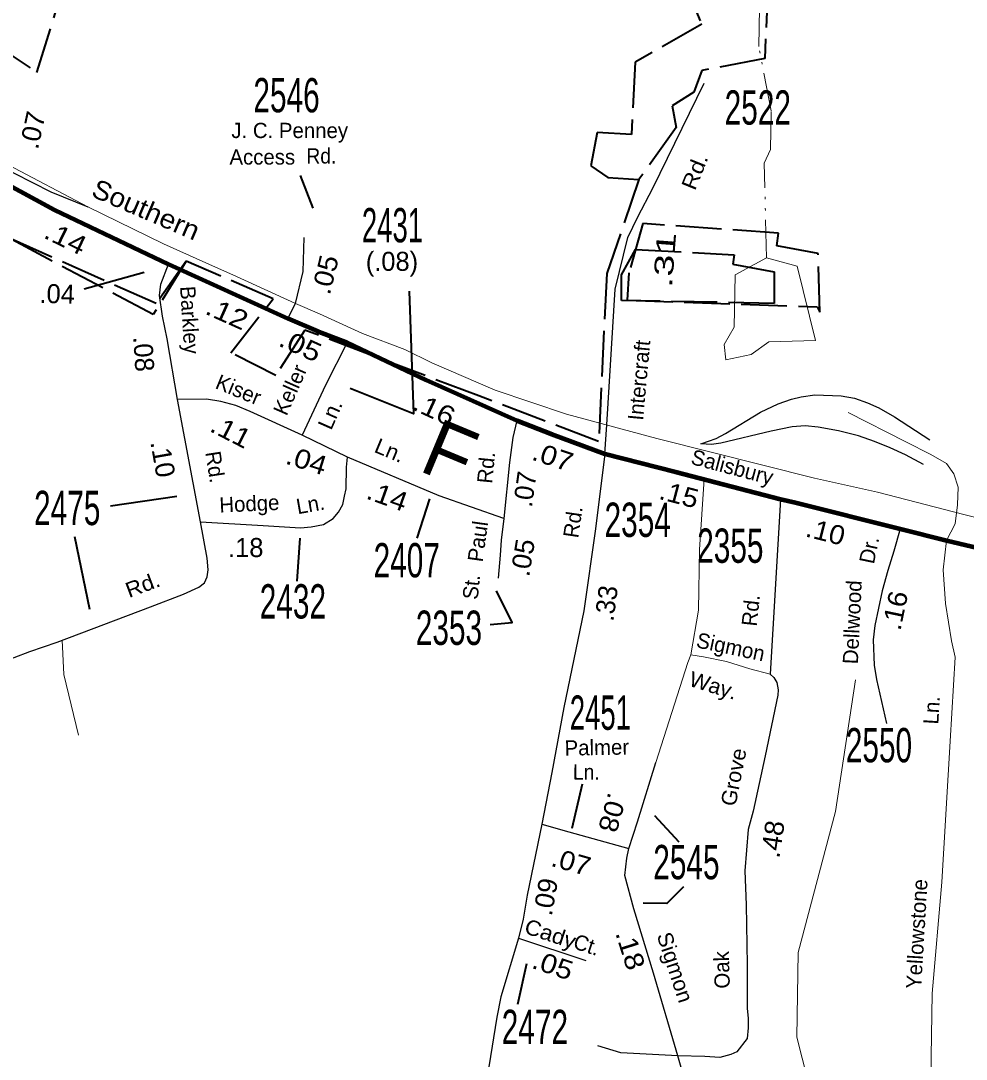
# Model space of a CAD drawing. Extents: x 418482 to 457047, y 194660 to 258388.
# Drawn here: x 442710 to 443951, y 223910 to 225272 of the extents above; entities that cross this region are included whole.
import ezdxf
from ezdxf.enums import TextEntityAlignment as Align

# ---------------------------------------------------------------- set-up
doc = ezdxf.new("R2010")
doc.units = 0
doc.header["$LTSCALE"] = 10
doc.linetypes.add('DASH_DOUBLE_DOT', pattern=[9.2, 5, -1.2, 0.3, -1.2, 0.3, -1.2])
doc.linetypes.add('LONG_DASHED', pattern=[7.5, 6, -1.5])
for name, color, linetype, lineweight in [('10', 7, 'Continuous', 40), ('11', 7, 'Continuous', 40), ('17', 7, 'Continuous', 25), ('22', 7, 'Continuous', 25), ('28', 7, 'Continuous', 120), ('32', 7, 'Continuous', 25), ('35', 7, 'Continuous', 13), ('44', 7, 'Continuous', 13), ('48', 7, 'LONG_DASHED', 40), ('49', 7, 'LONG_DASHED', 40), ('59', 7, 'DASH_DOUBLE_DOT', 13), ('60', 7, 'Continuous', 40), ('8', 7, 'Continuous', 25)]:
    doc.layers.add(name, color=color, linetype=linetype, lineweight=lineweight)
doc.layers.add('14', color=7, linetype='Continuous')
doc.layers.add('6', color=7, linetype='Continuous')

msp = doc.modelspace()

# ---------------------------------------------------------------- linework, layer by layer
at = {"layer": '11'}
for p, q in [((443076.93, 225069.57), (443093.54, 225026.65)), ((442793.24, 224920.71), (442872.12, 224942.86)), ((442827.84, 224636.13), (442915.02, 224648.59)), ((443230.54, 224593.9), (443247.15, 224645.13)), ((442780.79, 224595.97), (442800.16, 224500.42)), ((443072.78, 224537.12), (443076.93, 224593.9)), ((443447.06, 224271.11), (443433.52, 224212.83)), ((443574.29, 224194.88), (443542.46, 224229.35)), ((443362.45, 223982.22), (443374.36, 224035.82))]:
    msp.add_line(p, q, dxfattribs=at)
for points in [[(443219.98, 224917.59), (443225.52, 224756.96), (443142.49, 224790.19)], [(443326.03, 224480.34), (443355.09, 224483.11), (443334.33, 224524.66)], [(443579.73, 224136.29), (443557.95, 224114.49), (443526.8, 224115.09)]]:
    msp.add_lwpolyline(points, dxfattribs=at)
at = {"layer": '28'}
for points in [[(442684.58, 225062.31), (442754.45, 225024.41), (442903.87, 224953.05), (443060.63, 224881.72)], [(443060.63, 224881.72), (443099.45, 224865.43), (443138.56, 224850.27)], [(443138.56, 224850.27), (443241.7, 224801.47), (443361.26, 224747.94)], [(443361.26, 224747.94), (443407.22, 224729.98), (443476.53, 224704.46)], [(443476.53, 224704.46), (443569.62, 224680.66), (443707.24, 224644.7)], [(443707.24, 224644.7), (443726.24, 224640.61), (443864.26, 224605.81)], [(443864.26, 224605.81), (443925.07, 224590.8), (443958.42, 224582.56), (444277.14, 224504.52), (444417.05, 224472.02), (444455.5, 224459.37), (444491.91, 224445.52)]]:
    msp.add_lwpolyline(points, dxfattribs=at)
at = {"layer": '32'}
for p, q in [((443060.63, 224881.72), (443070.61, 224901.46)), ((442945.81, 224615.06), (442915.92, 224775.8)), ((443476.53, 224704.46), (443479.36, 224742.33)), ((443363.43, 224068.8), (443451.81, 224039.6)), ((443599.26, 223819.99), (443572.33, 223914.79))]:
    msp.add_line(p, q, dxfattribs=at)
for points in [[(443479.36, 224742.33), (443490.16, 224920.5), (443507.03, 224988), (443520, 225015.26), (443539.45, 225052.9), (443606.9, 225190.49)], [(443070.61, 224901.46), (443080.89, 224943.53), (443081.88, 224988.07)], [(442915.92, 224775.8), (442902.11, 224855.15), (442896.19, 224884.97), (442892.2, 224912.04), (442894.04, 224926.81), (442903.87, 224953.05)], [(443138.56, 224850.27), (443109.89, 224794.55), (443079.42, 224728.76)], [(443079.42, 224728.76), (443011.38, 224760.09), (442992.18, 224767.61), (442972.66, 224773.11), (442953.87, 224776.04), (442915.92, 224775.8)], [(443361.26, 224747.94), (443356.05, 224725.9), (443351.56, 224693.15), (443344.12, 224619.61)], [(443344.12, 224619.61), (443259.21, 224649.18), (443138.74, 224699.78), (443079.42, 224728.76)], [(442945.81, 224615.06), (443028.23, 224610.33), (443077.19, 224607.46), (443091.09, 224608.36), (443107.65, 224611.82), (443120.23, 224619.57), (443127.08, 224627.86), (443132.85, 224637.99), (443135.02, 224648.6), (443137.02, 224658.38), (443137.44, 224686.78), (443138.74, 224699.78)], [(443476.53, 224704.46), (443464.23, 224605.94), (443449.26, 224498.46), (443422.85, 224371.59), (443407.11, 224286.47), (443394.18, 224218.4)], [(443707.24, 224644.7), (443693.46, 224415.28), (443698.42, 224410.79), (443702.29, 224404.45), (443704.05, 224394.94), (443703.59, 224387.64), (443687.15, 224308.24), (443671.36, 224235.61), (443664.92, 224211.66), (443660.31, 224157.29), (443662.28, 224112.78), (443663.59, 224033.89), (443663.59, 223976.63), (443664.9, 223963.91), (443664.9, 223951.18), (443663.59, 223937.18), (443649.82, 223920.01), (443641.94, 223916.19), (443627.51, 223912.37), (443607.84, 223913.64), (443572.33, 223914.79)], [(442659.99, 224421.62), (442722.14, 224445.18), (442757.92, 224457.43), (442880.33, 224503.6), (442923.77, 224520.15), (442943.95, 224529.58), (442951.17, 224535.33), (442954.71, 224543.03), (442956.05, 224552.01), (442954.71, 224567.26), (442945.81, 224615.06)], [(443344.12, 224619.61), (443340.81, 224591.29), (443339.16, 224571.5), (443336.77, 224541.24)], [(443864.26, 224605.81), (443855.84, 224576.72), (443848.01, 224551.26), (443840.7, 224524.63), (443831.18, 224479.08), (443828.97, 224460.22), (443830.08, 224427.32), (443833.29, 224408.35), (443846.46, 224350.67)], [(443508.31, 224186.79), (443519.44, 224221.79), (443543.47, 224299.34)], [(443394.18, 224218.4), (443374.88, 224125.23), (443369.35, 224093.9), (443363.43, 224068.8)], [(443394.18, 224218.4), (443429.46, 224208.64), (443508.31, 224186.79)], [(443572.33, 223914.79), (443540.58, 224023.23), (443514.83, 224107.54), (443502.86, 224151.03), (443505.63, 224173.88), (443508.31, 224186.79)], [(443363.43, 224068.8), (443340.09, 223991.95), (443334.81, 223965.52), (443324.24, 223900.33), (443318.71, 223805.87), (443318.71, 223779.15), (443315.03, 223735.85), (443311.52, 223679.63), (443302.72, 223500.61), (443303.98, 223443.03), (443303.98, 223417.23), (443305.82, 223391.43), (443310.16, 223289.66), (443317.84, 223186.43), (443314.11, 223062.08), (443293.54, 222747.95)], [(443572.33, 223914.79), (443497.66, 223918.67), (443467.49, 223927.58)]]:
    msp.add_lwpolyline(points, dxfattribs=at)
at = {"layer": '35'}
for points in [[(443795.91, 224758.4), (443871.6, 224720.16), (443904.72, 224703.33), (443925.22, 224691.86), (443934.68, 224678.09), (443940.2, 224660.5), (443939.41, 224637.55), (443936.25, 224612.31), (443925.07, 224590.8)], [(443589.65, 224440.71), (443599.46, 224499.32), (443601.05, 224578.97), (443606.91, 224670.92)], [(443925.07, 224590.8), (443920.48, 224552.27), (443923.64, 224507.91), (443931.52, 224458.95), (443936.25, 224437.54), (443929.95, 224327.4), (443918.91, 224142.3), (443906.29, 223996.21), (443904.72, 223886.06)], [(442764.64, 224459.97), (442766.64, 224414.73), (442785.98, 224335.27)], [(443693.46, 224415.28), (443667.04, 224422.26), (443636.22, 224431.8), (443606.05, 224438.16), (443589.65, 224440.71), (443585.71, 224430.53), (443543.47, 224299.34)]]:
    msp.add_lwpolyline(points, dxfattribs=at)
at = {"layer": '44'}
for points in [[(442412.79, 225285.22), (442426.68, 225275.31), (442461.12, 225246.92), (442505.77, 225209.52), (442562.43, 225165.18), (442606.52, 225136.98), (442657.28, 225100.78), (442693.59, 225083.33), (442798.1, 225028.49)], [(442798.1, 225028.49), (442897.54, 224979.85), (442952.94, 224955.03), (442993.43, 224937.07), (443070.61, 224901.46)], [(443070.61, 224901.46), (443101.99, 224887.95), (443158.73, 224862.05), (443214.17, 224841.19), (443249.67, 224823.59), (443332.79, 224788.07), (443426.37, 224756.19)], [(443426.37, 224756.19), (443545.06, 224724.65), (443616.4, 224706.39), (443752.02, 224672.52), (443834.64, 224654.26), (443947.93, 224624.71), (444102.55, 224586.85), (444230.64, 224554.98), (444336.66, 224527.09), (444499.34, 224486.04)]]:
    msp.add_lwpolyline(points, dxfattribs=at)
at = {"layer": '44', "lineweight": 25}
for points in [[(442520.18, 225133.45), (442545.87, 225136.83), (442564.54, 225136.95), (442583, 225133.34), (442604.83, 225123.93), (442676.93, 225084.73), (442749.68, 225047.89), (442798.1, 225028.49)], [(443894.97, 224690.33), (443871.37, 224702.83), (443851.31, 224712.2), (443830.38, 224720.48), (443809.42, 224727.92), (443783.27, 224734.3), (443756.53, 224739.48), (443739.48, 224740.92), (443722.39, 224739.86), (443694.88, 224734.13), (443628.88, 224718.38), (443616.71, 224716.68), (443602.63, 224717.51), (443622.84, 224724.54), (443635.11, 224731.13), (443681.11, 224758.81), (443704.27, 224770.05), (443721.53, 224776.05), (443734.28, 224779.08), (443752.14, 224781.59), (443786.88, 224780.59), (443804.51, 224777.36), (443821.46, 224771.35), (443836.09, 224764.77), (443856.65, 224752.95), (443903.3, 224722.55)]]:
    msp.add_lwpolyline(points, dxfattribs=at)
at = {"layer": '48'}
for points in [[(443549.46, 225396.96), (443603.8, 225267.87), (443516.54, 225217.97), (443511.55, 225123.17), (443466.67, 225125.67), (443458.5, 225082.25), (443480.75, 225066.75), (443521.34, 225064.04), (443479.11, 224940.78), (443468.55, 224720.68), (443311.11, 224780.39), (443083.13, 224866.7), (443044.97, 224807.32), (442985.62, 224837.01), (443041.57, 224907.89), (442927.22, 224956.93), (442888.01, 224901.35), (442690.35, 224989.62)], [(443699.1, 224901.53), (443498.69, 224905.7), (443498.69, 224939.12), (443516.78, 224972.54)], [(443516.78, 224972.54), (443646.22, 224965.58), (443644.82, 224953.05), (443699.1, 224943.3), (443699.1, 224901.53)]]:
    msp.add_lwpolyline(points, dxfattribs=at)
at = {"layer": '49'}
for points in [[(443694.23, 225398.4), (443686.49, 225222.76), (443603.88, 225207.26), (443593.56, 225178.85), (443565.16, 225160.77), (443570.32, 225132.35), (443521.34, 225064.04), (443479.11, 224940.78), (443468.55, 224720.68), (443311.11, 224780.39), (443083.13, 224866.7), (443044.97, 224807.32), (442985.62, 224837.01), (443041.57, 224907.89), (442927.22, 224956.93), (442883.9, 224886.97), (442690.35, 224989.62)], [(442610.01, 225285.52), (442731.34, 225204.68), (442772.65, 225338.99)], [(443526.43, 225006.56), (443508.36, 224941.99), (443505.78, 224905.83), (443755.16, 224897.25), (443758.77, 224890.33)], [(443758.77, 224890.33), (443756.51, 224967.36), (443702.23, 224977.11), (443704.56, 224993.65), (443526.43, 225006.56)]]:
    msp.add_lwpolyline(points, dxfattribs=at)
at = {"layer": '59'}
msp.add_lwpolyline([(443688.72, 224961.52), (443685.97, 225085.64), (443693.91, 225103.5), (443694.81, 225154.5), (443678.66, 225238.86), (443682.03, 225423.91), (443718, 225453.19), (443782, 225480.91), (443861.25, 225496.31), (443892.03, 225513.7), (443978.83, 225617.75), (444025.95, 225774.03), (444094.12, 225858.83), (444126.93, 225892.58), (444172.43, 225908.75), (444221.84, 225894.27)], dxfattribs=at)
at = {"layer": '59', "linetype": 'Continuous'}
msp.add_lwpolyline([(443826.78, 223612.03), (443829.53, 223631.98), (443785.66, 223726.92), (443771.94, 223811.25), (443749.97, 223854.72), (443728.66, 223939.19), (443730.47, 224050.19), (443779.56, 224235.3), (443805.75, 224407.88)], dxfattribs=at)
at = {"layer": '60', "lineweight": 13}
msp.add_lwpolyline([(443688.72, 224961.52), (443647.56, 224939.34), (443646.34, 224870.31), (443633.25, 224847.58), (443635.38, 224827.52), (443668.59, 224834.84), (443691.78, 224851.41), (443753.03, 224853.17), (443729.25, 224950.69)], close=True, dxfattribs=at)

# ---------------------------------------------------------------- texts
at = {"layer": '10'}
for s, rotation, p in [('Sigmon', 348.092, (443639.85, 224441.31)), ('Ln.', 86.587, (443915.38, 224367.51)), ('Yellowstone', 86.587, (443896.05, 224073.96))]:
    msp.add_text(s, height=20, rotation=rotation, dxfattribs=at).set_placement(p, align=Align.CENTER)
at = {"layer": '10', "width": 1.05}
msp.add_text('Way.', height=20, rotation=342.799, dxfattribs=at).set_placement((443616.19, 224390.92), align=Align.CENTER)
at = {"layer": '11'}
for s, p in [('J. C. Penney', (443063.1, 225118.58)), ('Access', (443027.11, 225083.81))]:
    msp.add_text(s, height=20, dxfattribs=at).set_placement(p, align=Align.CENTER)
at = {"layer": '11', "width": 0.95}
msp.add_text('Rd.', height=20, dxfattribs=at).set_placement((443104.61, 225085.2), align=Align.CENTER)
at = {"layer": '11'}
for s, rotation, width, p in [('Rd.', 68.027, 1.15, (443603.93, 225070.81)), ('Ln.', 66.237, 1.05, (443125.31, 224752.13)), ('Ln.', 337.362, 1.05, (443190.6, 224699.67)), ('Rd.', 20.632, 1.1, (442873.63, 224523.14)), ('Grove', 78.906, 1.05, (443655.47, 224278.44)), ('Ln.', 359.372, 0.95, (443452.26, 224276.96)), ('Cady', 341.718, 1.1, (443402.1, 224065.23)), ('Sigmon', 288.178, 1.05, (443559.4, 224027.64))]:
    msp.add_text(s, height=20, rotation=rotation, dxfattribs=dict(at, width=width)).set_placement(p, align=Align.CENTER)
for s, rotation, p in [('Barkley', 273.616, (442921.98, 224879.31)), ('Intercraft', 84.734, (443531.63, 224800.04)), ('Keller', 66.237, (443072.76, 224784.39)), ('Kiser', 337.658, (442992.2, 224779.23)), ('Rd.', 278.818, (442955.48, 224685.68)), ('Rd.', 84.411, (443330.79, 224685.43)), ('Hodge', 2.597, (443010.55, 224629.01)), ('Ln.', 9.922, (443091.95, 224628.27)), ('Rd.', 81.737, (443444.63, 224613.64)), ('Paul', 82.053, (443319.89, 224588.08)), ('Dr.', 78.197, (443833.35, 224576.29)), ('St.', 84.289, (443311.41, 224528.69)), ('Dellwood', 87.293, (443811.36, 224482.97)), ('Rd.', 83.809, (443678.14, 224498.02)), ('Palmer', 1.008, (443466.36, 224309.15)), ('Ct.', 341.718, (443449.83, 224050.79)), ('Oak', 91.667, (443640.09, 224027.58))]:
    msp.add_text(s, height=20, rotation=rotation, dxfattribs=at).set_placement(p, align=Align.CENTER)
at = {"layer": '14', "width": 1.1}
msp.add_text('Southern', height=25, rotation=336.723, dxfattribs=at).set_placement((442869.55, 225013.31), align=Align.CENTER)
at = {"layer": '17'}
for s, rotation, width, p in [('.07', 77.781, 1.05, (442737.82, 225126.4)), ('.14', 334.157, 1.2, (442763.64, 224976.24)), ('.31', 85.586, 1.55, (443567.53, 224957.82)), ('.05', 76.265, 1.1, (443121.7, 224936.44)), ('.12', 335.884, 1.2, (442975.9, 224877.2)), ('.05', 335.611, 1.2, (443072.11, 224835.25)), ('.16', 335.167, 1.2, (443247.62, 224751.46)), ('.11', 332.907, 1.15, (442980.32, 224722.59)), ('.10', 280.097, 1.05, (442884.41, 224695.59)), ('.04', 342.532, 1.15, (443081.51, 224683.8)), ('.07', 341.718, 1.15, (443404.52, 224688.75)), ('.14', 340.299, 1.15, (443187.04, 224637.1)), ('.15', 345.229, 1.1, (443570.96, 224638.95)), ('.10', 345.842, 1.1, (443763.38, 224589.99)), ('.05', 80.697, 1.05, (443381.2, 224566.23)), ('.16', 78.197, 1.1, (443869.72, 224496.36)), ('.08', 254.129, 1.1, (443474.64, 224236.92)), ('.48', 81.448, 1.05, (443709.23, 224197.03)), ('.07', 344.149, 1.1, (443429.13, 224157.06)), ('.09', 79.93, 1.05, (443411.19, 224121.08)), ('.18', 287.662, 1.15, (443498.3, 224050.22)), ('.05', 341.417, 1.15, (443404.47, 224021.8))]:
    msp.add_text(s, height=25, rotation=rotation, dxfattribs=dict(at, width=width)).set_placement(p, align=Align.CENTER)
for s, rotation, p in [('(.08)', 0.13, (443197.29, 224944.37)), ('.04', 358.179, (442757.59, 224901.77)), ('.08', 273.616, (442859.16, 224834.54)), ('.07', 82.053, (443384.08, 224656.26)), ('.18', 0.228, (443005.46, 224568.87)), ('.33', 82.24, (443490.93, 224506.72))]:
    msp.add_text(s, height=25, rotation=rotation, dxfattribs=at).set_placement(p, align=Align.CENTER)
at = {"layer": '22'}
msp.add_text('F', height=75, rotation=337.362, dxfattribs=at).set_placement((443258.88, 224671.19), align=Align.CENTER)
msp.add_text('F', height=75, rotation=337.362, dxfattribs=at).set_placement((443258.88, 224671.19), align=Align.CENTER)
at = {"layer": '6'}
msp.add_text('Salisbury', height=20, rotation=345.229, dxfattribs=at).set_placement((443641.41, 224677.25), align=Align.CENTER)
at = {"layer": '8'}
for s, width, p in [('2546', 0.65, (443058.94, 225152.32)), ('2522', 0.65, (443677.42, 225136.18)), ('2431', 0.6, (443197.99, 224981.8)), ('2475', 0.65, (442771.1, 224610.86)), ('2354', 0.65, (443519.77, 224595.36)), ('2355', 0.65, (443641.36, 224561.39)), ('2407', 0.65, (443216.7, 224542.31)), ('2432', 0.65, (443067.25, 224488.31)), ('2353', 0.65, (443272.06, 224453.69)), ('2451', 0.6, (443470.82, 224342.33)), ('2550', 0.65, (443836.41, 224299.68)), ('2545', 0.65, (443583.71, 224146.27)), ('2472', 0.65, (443384.88, 223930.04))]:
    msp.add_text(s, height=45, dxfattribs=dict(at, width=width)).set_placement(p, align=Align.CENTER)

doc.saveas('drawing.dxf')
